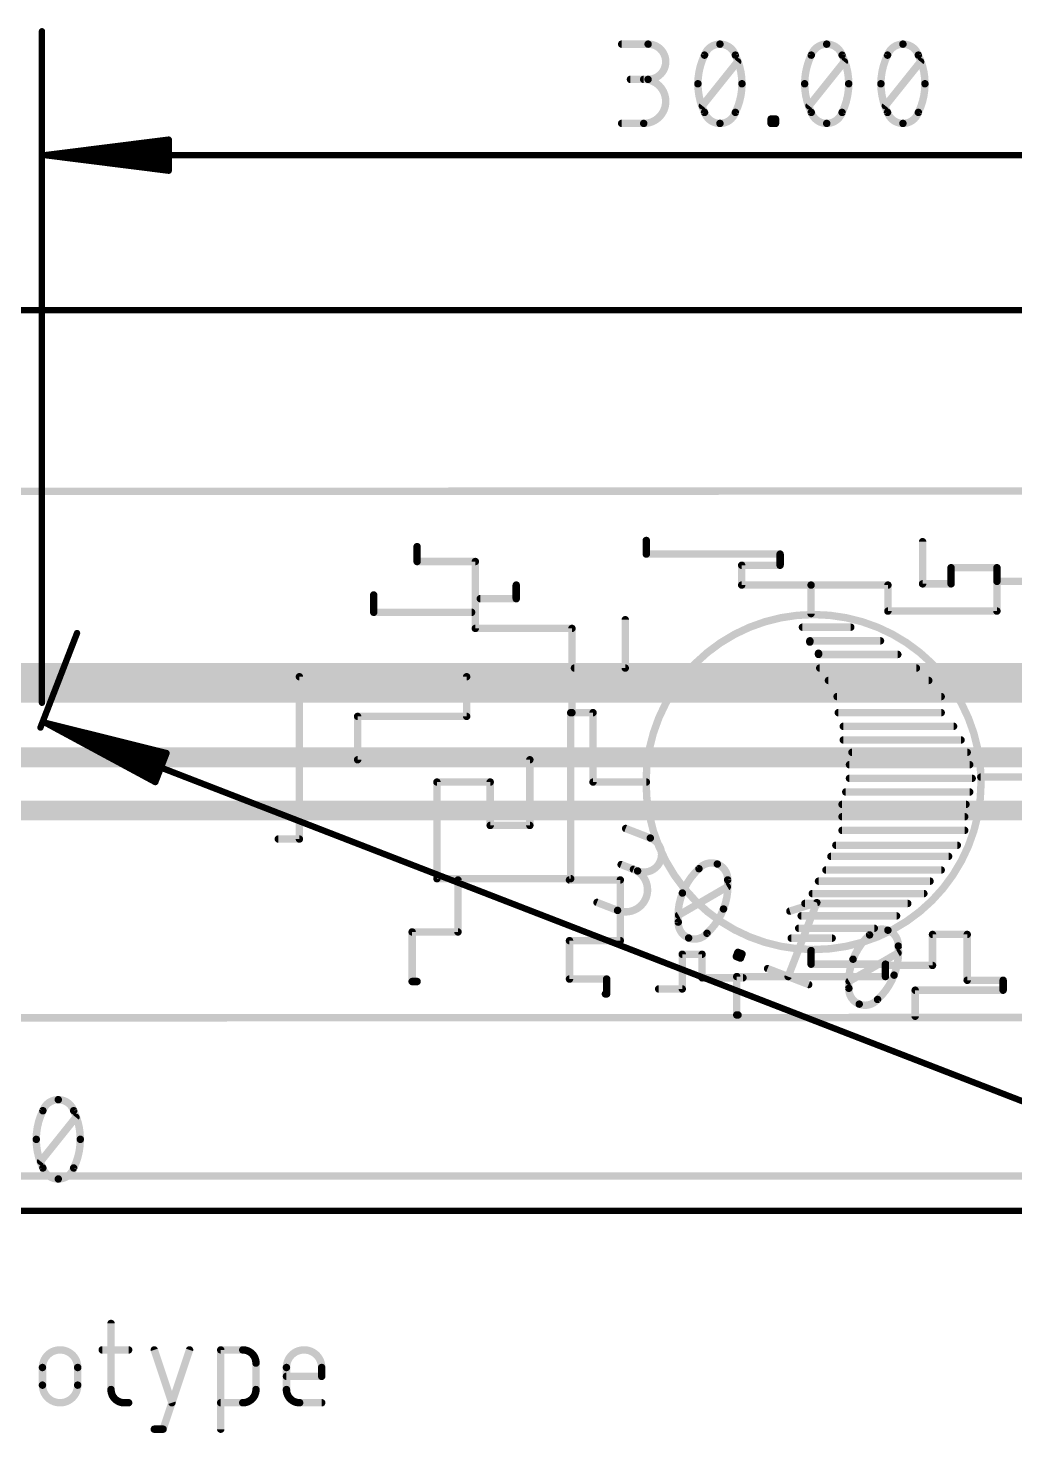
# Model space of a CAD drawing. Extents: x 6 to 264, y 30 to 75.
# Drawn here: x 224.23 to 244.46, y 46.12 to 74.92 of the extents above; entities that cross this region are included whole.
import ezdxf

# ---------------------------------------------------------------- set-up
doc = ezdxf.new("R2010")
doc.units = 0
for name, color, linetype in [('1', 12, 'CONTINUOUS'), ('20', 31, 'CONTINUOUS'), ('22', 253, 'CONTINUOUS'), ('47', 253, 'CONTINUOUS'), ('48', 253, 'CONTINUOUS')]:
    doc.layers.add(name, color=color, linetype=linetype)

msp = doc.modelspace()

# ---------------------------------------------------------------- linework, layer by layer
at = {"layer": '1'}
for points, const_width in [([(247.2944, 61.4934), (201.9808, 61.4934)], 0.8128), ([(247.9562, 59.9694), (202.2094, 59.9694)], 0.4064), ([(198.1962, 58.8772), (247.1928, 58.8772)], 0.4064)]:
    msp.add_lwpolyline(points, dxfattribs=dict(at, const_width=const_width))
at = {"layer": '20', "const_width": 0.1524}
for points in [[(181.0766, 65.405), (249.6058, 65.4304)], [(246.38, 54.6354), (178.6382, 54.61)]]:
    msp.add_lwpolyline(points, dxfattribs=at)
at = {"layer": '22', "const_width": 0.1524}
for points in [[(232.2068, 63.9826), (232.2068, 64.2874)], [(236.9058, 64.135), (236.9058, 64.4144)], [(242.57, 63.5254), (242.57, 64.389)], [(233.4006, 63.9826), (232.2068, 63.9826)], [(233.4006, 62.611), (233.4006, 63.9826)], [(239.649, 64.135), (236.9058, 64.135)], [(238.8616, 63.5), (238.8616, 63.9064)], [(238.8616, 63.9064), (239.649, 63.9064)], [(239.649, 63.9064), (239.649, 64.135)], [(244.094, 63.8556), (243.1542, 63.8556)], [(243.1542, 63.8556), (243.1542, 63.5254)], [(244.094, 63.5762), (244.094, 63.8556)], [(244.094, 62.9666), (244.094, 63.5762)], [(244.094, 63.5762), (245.2878, 63.5762)], [(231.3178, 62.9412), (231.3178, 63.2968)], [(234.2388, 63.2206), (234.2388, 63.5)], [(240.284, 63.5), (238.8616, 63.5)], [(240.284, 62.9158), (240.284, 63.5)], [(240.284, 63.5), (241.8588, 63.5)], [(241.8588, 63.5), (241.8588, 62.9666)], [(243.1542, 63.5254), (242.57, 63.5254)], [(233.5022, 63.2206), (234.2388, 63.2206)], [(233.3244, 62.9412), (231.3178, 62.9412)], [(236.474, 61.7982), (236.474, 62.7888)], [(241.8588, 62.9666), (244.094, 62.9666)], [(235.3818, 62.611), (233.4006, 62.611)], [(235.3818, 60.8838), (235.3818, 62.611)], [(241.0968, 62.6364), (240.1062, 62.6364)], [(241.7064, 62.357), (240.2586, 62.357)], [(240.2586, 62.357), (240.2586, 62.3316)], [(240.4364, 62.0776), (240.4364, 62.103)], [(242.062, 62.0776), (240.4364, 62.0776)], [(233.2228, 61.6204), (229.7938, 61.6204)], [(229.7938, 61.6204), (229.7938, 58.293)], [(233.2228, 60.8076), (233.2228, 61.6204)], [(235.4326, 61.7982), (236.474, 61.7982)], [(242.443, 61.7982), (240.4618, 61.7982)], [(242.697, 61.5442), (240.6396, 61.5442)], [(242.951, 61.214), (240.8174, 61.214)], [(230.9876, 59.9186), (230.9876, 60.8076)], [(230.9876, 60.8076), (233.2228, 60.8076)], [(235.3818, 60.8838), (235.3564, 60.8838)], [(235.3564, 60.8838), (235.3564, 57.4802)], [(235.8136, 60.8838), (235.3818, 60.8838)], [(235.8136, 59.4614), (235.8136, 60.8838)], [(242.951, 60.8838), (240.8428, 60.8838)], [(243.205, 60.6044), (240.9444, 60.6044)], [(243.3574, 60.325), (240.9444, 60.325)], [(234.5182, 59.9186), (230.9876, 59.9186)], [(234.5182, 58.5724), (234.5182, 59.9186)], [(243.4844, 60.071), (241.1222, 60.071)], [(243.5352, 59.817), (241.0714, 59.817)], [(243.7638, 59.563), (245.237, 59.563)], [(232.6132, 57.4802), (232.6132, 59.4614)], [(232.6132, 59.4614), (233.7054, 59.4614)], [(233.7054, 59.4614), (233.7054, 58.5724)], [(236.9058, 59.4614), (235.8136, 59.4614)], [(243.5352, 59.2582), (240.9952, 59.2582)], [(243.586, 59.5376), (241.0714, 59.5376)], [(243.459, 59.0042), (240.919, 59.0042)], [(243.4336, 58.7502), (240.919, 58.7502)], [(233.7054, 58.5724), (234.5182, 58.5724)], [(243.4336, 58.4708), (240.919, 58.4708)], [(229.7938, 58.293), (229.362, 58.293)], [(243.2812, 58.166), (240.792, 58.166)], [(240.6904, 57.9374), (243.1034, 57.9374)], [(240.5888, 57.658), (242.951, 57.658)], [(235.3564, 57.4802), (232.6132, 57.4802)], [(233.045, 57.4548), (233.045, 56.388)], [(235.331, 57.4548), (236.3724, 57.4548)], [(236.3724, 57.4548), (236.3724, 56.2102)], [(240.4364, 57.4294), (242.7224, 57.4294)], [(240.157, 56.9722), (242.2652, 56.9722)], [(242.5954, 57.1754), (240.3094, 57.1754)], [(240.0808, 56.7182), (242.0366, 56.7182)], [(233.045, 56.388), (232.1052, 56.388)], [(232.1052, 56.388), (232.1052, 55.372)], [(240.03, 56.4642), (241.5794, 56.4642)], [(236.3724, 56.2102), (235.331, 56.2102)], [(235.331, 56.2102), (235.331, 55.4228)], [(239.8776, 56.261), (240.7158, 56.261)], [(242.7732, 55.7022), (242.7732, 56.3372)], [(242.7732, 56.3372), (243.4844, 56.3372)], [(243.4844, 56.3372), (243.4844, 55.3974)], [(238.0488, 55.9308), (237.6424, 55.9308)], [(237.6424, 55.9308), (237.6424, 55.2196)], [(238.0488, 55.4482), (238.0488, 55.9308)], [(240.284, 56.007), (240.284, 55.7276)], [(240.284, 55.7276), (241.808, 55.7276)], [(241.808, 55.7276), (241.808, 55.4736)], [(241.8842, 55.7022), (242.7732, 55.7022)], [(232.1052, 55.372), (232.2068, 55.372)], [(235.331, 55.4228), (236.093, 55.4228)], [(236.093, 55.4228), (236.093, 55.118)], [(238.887, 55.4482), (238.0488, 55.4482)], [(241.808, 55.4736), (238.76, 55.4736)], [(238.76, 55.4736), (238.76, 54.6862)], [(243.4844, 55.3974), (244.221, 55.3974)], [(244.221, 55.3974), (244.221, 55.1942)], [(236.093, 55.118), (236.0676, 55.118)], [(237.6424, 55.2196), (237.1598, 55.2196)], [(244.221, 55.1942), (242.4176, 55.1942)], [(242.4176, 55.1942), (242.4176, 54.6608)], [(238.76, 54.6862), (238.7854, 54.6862)]]:
    msp.add_lwpolyline(points, dxfattribs=at)
at = {"layer": '22'}
for points, const_width in [([(232.2449, 64.2874, 1), (232.1687, 64.2874)], 0.0762), ([(236.9439, 64.4144, 1), (236.8677, 64.4144)], 0.0762), ([(242.6081, 64.389, 1), (242.5319, 64.389)], 0.0762), ([(232.2068, 64.0207, 1), (232.2068, 63.9445)], 0.0762), ([(232.1687, 63.9826, 1), (232.2449, 63.9826)], 0.0762), ([(233.4387, 63.9826, 1), (233.3625, 63.9826)], 0.0762), ([(233.4006, 63.9445, 1), (233.4006, 64.0207)], 0.0762), ([(236.9058, 64.1731, 1), (236.9058, 64.0969)], 0.0762), ([(236.8677, 64.135, 1), (236.9439, 64.135)], 0.0762), ([(238.8997, 63.9064, 1), (238.8235, 63.9064)], 0.0762), ([(238.8616, 63.9445, 1), (238.8616, 63.8683)], 0.0762), ([(239.6871, 64.135, 1), (239.6109, 64.135)], 0.0762), ([(239.6109, 63.9064, 1), (239.6871, 63.9064)], 0.0762), ([(239.649, 64.0969, 1), (239.649, 64.1731)], 0.0762), ([(239.649, 63.8683, 1), (239.649, 63.9445)], 0.0762), ([(243.1542, 63.8937, 1), (243.1542, 63.8175)], 0.0762), ([(243.1923, 63.8556, 1), (243.1161, 63.8556)], 0.0762), ([(244.1321, 63.8556, 1), (244.0559, 63.8556)], 0.0762), ([(244.1321, 63.5762, 1), (244.0559, 63.5762)], 0.0762), ([(244.094, 63.6143, 1), (244.094, 63.5381)], 0.0762), ([(244.094, 63.8175, 1), (244.094, 63.8937)], 0.0762), ([(231.3559, 63.2968, 1), (231.2797, 63.2968)], 0.0762), ([(234.2769, 63.5, 1), (234.2007, 63.5)], 0.0762), ([(238.8616, 63.5381, 1), (238.8616, 63.4619)], 0.0762), ([(238.8235, 63.5, 1), (238.8997, 63.5)], 0.0762), ([(240.3221, 63.5, 1), (240.2459, 63.5)], 0.0762), ([(240.284, 63.5381, 1), (240.284, 63.4619)], 0.0762), ([(240.284, 63.4619, 1), (240.284, 63.5381)], 0.0762), ([(241.8969, 63.5, 1), (241.8207, 63.5)], 0.0762), ([(241.8588, 63.4619, 1), (241.8588, 63.5381)], 0.0762), ([(242.57, 63.5635, 1), (242.57, 63.4873)], 0.0762), ([(242.5319, 63.5254, 1), (242.6081, 63.5254)], 0.0762), ([(243.1161, 63.5254, 1), (243.1923, 63.5254)], 0.0762), ([(243.1542, 63.4873, 1), (243.1542, 63.5635)], 0.0762), ([(244.0559, 63.5762, 1), (244.1321, 63.5762)], 0.0762), ([(233.5022, 63.2587, 1), (233.5022, 63.1825)], 0.0762), ([(234.2007, 63.2206, 1), (234.2769, 63.2206)], 0.0762), ([(234.2388, 63.1825, 1), (234.2388, 63.2587)], 0.0762), ([(231.3178, 62.9793, 1), (231.3178, 62.9031)], 0.0762), ([(231.2797, 62.9412, 1), (231.3559, 62.9412)], 0.0762), ([(233.3244, 62.9031, 1), (233.3244, 62.9793)], 0.0762), ([(236.5121, 62.7888, 1), (236.4359, 62.7888)], 0.0762), ([(240.3348, 56.0271, 1), (240.3348, 62.8957, 1), (240.3348, 56.0271)], 0.1524), ([(240.2459, 62.9158, 1), (240.3221, 62.9158)], 0.0762), ([(241.8588, 63.0047, 1), (241.8588, 62.9285)], 0.0762), ([(241.8207, 62.9666, 1), (241.8969, 62.9666)], 0.0762), ([(244.0559, 62.9666, 1), (244.1321, 62.9666)], 0.0762), ([(244.094, 62.9285, 1), (244.094, 63.0047)], 0.0762), ([(233.4006, 62.6491, 1), (233.4006, 62.5729)], 0.0762), ([(233.3625, 62.611, 1), (233.4387, 62.611)], 0.0762), ([(235.4199, 62.611, 1), (235.3437, 62.611)], 0.0762), ([(235.3818, 62.5729, 1), (235.3818, 62.6491)], 0.0762), ([(240.1062, 62.6745, 1), (240.1062, 62.5983)], 0.0762), ([(241.0968, 62.5983, 1), (241.0968, 62.6745)], 0.0762), ([(240.2586, 62.3951, 1), (240.2586, 62.3189)], 0.0762), ([(240.2967, 62.357, 1), (240.2205, 62.357)], 0.0762), ([(240.2205, 62.3316, 1), (240.2967, 62.3316)], 0.0762), ([(241.7064, 62.3189, 1), (241.7064, 62.3951)], 0.0762), ([(240.4745, 62.103, 1), (240.3983, 62.103)], 0.0762), ([(240.4364, 62.1157, 1), (240.4364, 62.0395)], 0.0762), ([(240.3983, 62.0776, 1), (240.4745, 62.0776)], 0.0762), ([(242.062, 62.0395, 1), (242.062, 62.1157)], 0.0762), ([(229.7938, 61.6585, 1), (229.7938, 61.5823)], 0.0762), ([(229.8319, 61.6204, 1), (229.7557, 61.6204)], 0.0762), ([(233.2609, 61.6204, 1), (233.1847, 61.6204)], 0.0762), ([(233.2228, 61.5823, 1), (233.2228, 61.6585)], 0.0762), ([(235.4326, 61.8363, 1), (235.4326, 61.7601)], 0.0762), ([(236.4359, 61.7982, 1), (236.5121, 61.7982)], 0.0762), ([(236.474, 61.7601, 1), (236.474, 61.8363)], 0.0762), ([(240.4618, 61.8363, 1), (240.4618, 61.7601)], 0.0762), ([(242.443, 61.7601, 1), (242.443, 61.8363)], 0.0762), ([(240.6396, 61.5823, 1), (240.6396, 61.5061)], 0.0762), ([(242.697, 61.5061, 1), (242.697, 61.5823)], 0.0762), ([(240.8174, 61.2521, 1), (240.8174, 61.1759)], 0.0762), ([(242.951, 61.1759, 1), (242.951, 61.2521)], 0.0762), ([(231.0257, 60.8076, 1), (230.9495, 60.8076)], 0.0762), ([(230.9876, 60.8457, 1), (230.9876, 60.7695)], 0.0762), ([(233.1847, 60.8076, 1), (233.2609, 60.8076)], 0.0762), ([(233.2228, 60.7695, 1), (233.2228, 60.8457)], 0.0762), ([(235.3564, 60.9219, 1), (235.3564, 60.8457)], 0.0762), ([(235.3945, 60.8838, 1), (235.3183, 60.8838)], 0.0762), ([(235.3818, 60.9219, 1), (235.3818, 60.8457)], 0.0762), ([(235.3437, 60.8838, 1), (235.4199, 60.8838)], 0.0762), ([(235.3818, 60.8457, 1), (235.3818, 60.9219)], 0.0762), ([(235.8517, 60.8838, 1), (235.7755, 60.8838)], 0.0762), ([(235.8136, 60.8457, 1), (235.8136, 60.9219)], 0.0762), ([(240.8428, 60.9219, 1), (240.8428, 60.8457)], 0.0762), ([(242.951, 60.8457, 1), (242.951, 60.9219)], 0.0762), ([(240.9444, 60.6425, 1), (240.9444, 60.5663)], 0.0762), ([(243.205, 60.5663, 1), (243.205, 60.6425)], 0.0762), ([(240.9444, 60.3631, 1), (240.9444, 60.2869)], 0.0762), ([(243.3574, 60.2869, 1), (243.3574, 60.3631)], 0.0762), ([(230.9876, 59.9567, 1), (230.9876, 59.8805)], 0.0762), ([(230.9495, 59.9186, 1), (231.0257, 59.9186)], 0.0762), ([(234.5563, 59.9186, 1), (234.4801, 59.9186)], 0.0762), ([(234.5182, 59.8805, 1), (234.5182, 59.9567)], 0.0762), ([(241.1222, 60.1091, 1), (241.1222, 60.0329)], 0.0762), ([(243.4844, 60.0329, 1), (243.4844, 60.1091)], 0.0762), ([(241.0714, 59.8551, 1), (241.0714, 59.7789)], 0.0762), ([(243.5352, 59.7789, 1), (243.5352, 59.8551)], 0.0762), ([(243.7638, 59.6011, 1), (243.7638, 59.5249)], 0.0762), ([(232.6513, 59.4614, 1), (232.5751, 59.4614)], 0.0762), ([(232.6132, 59.4995, 1), (232.6132, 59.4233)], 0.0762), ([(233.7435, 59.4614, 1), (233.6673, 59.4614)], 0.0762), ([(233.7054, 59.4233, 1), (233.7054, 59.4995)], 0.0762), ([(235.8136, 59.4995, 1), (235.8136, 59.4233)], 0.0762), ([(235.7755, 59.4614, 1), (235.8517, 59.4614)], 0.0762), ([(236.9058, 59.4233, 1), (236.9058, 59.4995)], 0.0762), ([(240.9952, 59.2963, 1), (240.9952, 59.2201)], 0.0762), ([(241.0714, 59.5757, 1), (241.0714, 59.4995)], 0.0762), ([(243.5352, 59.2201, 1), (243.5352, 59.2963)], 0.0762), ([(243.586, 59.4995, 1), (243.586, 59.5757)], 0.0762), ([(240.919, 59.0423, 1), (240.919, 58.9661)], 0.0762), ([(243.459, 58.9661, 1), (243.459, 59.0423)], 0.0762), ([(240.919, 58.7883, 1), (240.919, 58.7121)], 0.0762), ([(243.4336, 58.7121, 1), (243.4336, 58.7883)], 0.0762), ([(233.7054, 58.6105, 1), (233.7054, 58.5343)], 0.0762), ([(233.6673, 58.5724, 1), (233.7435, 58.5724)], 0.0762), ([(234.4801, 58.5724, 1), (234.5563, 58.5724)], 0.0762), ([(234.5182, 58.5343, 1), (234.5182, 58.6105)], 0.0762), ([(240.919, 58.5089, 1), (240.919, 58.4327)], 0.0762), ([(243.4336, 58.4327, 1), (243.4336, 58.5089)], 0.0762), ([(229.362, 58.3311, 1), (229.362, 58.2549)], 0.0762), ([(229.7557, 58.293, 1), (229.8319, 58.293)], 0.0762), ([(229.7938, 58.2549, 1), (229.7938, 58.3311)], 0.0762), ([(240.792, 58.2041, 1), (240.792, 58.1279)], 0.0762), ([(243.2812, 58.1279, 1), (243.2812, 58.2041)], 0.0762), ([(240.6904, 57.9755, 1), (240.6904, 57.8993)], 0.0762), ([(243.1034, 57.8993, 1), (243.1034, 57.9755)], 0.0762), ([(240.5888, 57.6961, 1), (240.5888, 57.6199)], 0.0762), ([(242.951, 57.6199, 1), (242.951, 57.6961)], 0.0762), ([(232.6132, 57.5183, 1), (232.6132, 57.4421)], 0.0762), ([(232.5751, 57.4802, 1), (232.6513, 57.4802)], 0.0762), ([(233.0831, 57.4548, 1), (233.0069, 57.4548)], 0.0762), ([(235.331, 57.4929, 1), (235.331, 57.4167)], 0.0762), ([(235.3183, 57.4802, 1), (235.3945, 57.4802)], 0.0762), ([(235.3564, 57.4421, 1), (235.3564, 57.5183)], 0.0762), ([(236.4105, 57.4548, 1), (236.3343, 57.4548)], 0.0762), ([(236.3724, 57.4167, 1), (236.3724, 57.4929)], 0.0762), ([(240.4364, 57.4675, 1), (240.4364, 57.3913)], 0.0762), ([(242.7224, 57.3913, 1), (242.7224, 57.4675)], 0.0762), ([(240.157, 57.0103, 1), (240.157, 56.9341)], 0.0762), ([(240.3094, 57.2135, 1), (240.3094, 57.1373)], 0.0762), ([(242.2652, 56.9341, 1), (242.2652, 57.0103)], 0.0762), ([(242.5954, 57.1373, 1), (242.5954, 57.2135)], 0.0762), ([(240.0808, 56.7563, 1), (240.0808, 56.6801)], 0.0762), ([(242.0366, 56.6801, 1), (242.0366, 56.7563)], 0.0762), ([(232.1052, 56.4261, 1), (232.1052, 56.3499)], 0.0762), ([(232.1433, 56.388, 1), (232.0671, 56.388)], 0.0762), ([(233.045, 56.3499, 1), (233.045, 56.4261)], 0.0762), ([(240.03, 56.5023, 1), (240.03, 56.4261)], 0.0762), ([(241.5794, 56.4261, 1), (241.5794, 56.5023)], 0.0762), ([(233.0069, 56.388, 1), (233.0831, 56.388)], 0.0762), ([(235.331, 56.2483, 1), (235.331, 56.1721)], 0.0762), ([(235.3691, 56.2102, 1), (235.2929, 56.2102)], 0.0762), ([(236.3343, 56.2102, 1), (236.4105, 56.2102)], 0.0762), ([(236.3724, 56.1721, 1), (236.3724, 56.2483)], 0.0762), ([(239.8776, 56.2991, 1), (239.8776, 56.2229)], 0.0762), ([(240.7158, 56.2229, 1), (240.7158, 56.2991)], 0.0762), ([(242.8113, 56.3372, 1), (242.7351, 56.3372)], 0.0762), ([(242.7732, 56.3753, 1), (242.7732, 56.2991)], 0.0762), ([(243.5225, 56.3372, 1), (243.4463, 56.3372)], 0.0762), ([(243.4844, 56.2991, 1), (243.4844, 56.3753)], 0.0762), ([(237.6424, 55.9689, 1), (237.6424, 55.8927)], 0.0762), ([(237.6805, 55.9308, 1), (237.6043, 55.9308)], 0.0762), ([(238.0869, 55.9308, 1), (238.0107, 55.9308)], 0.0762), ([(238.0488, 55.8927, 1), (238.0488, 55.9689)], 0.0762), ([(240.3221, 56.007, 1), (240.2459, 56.007)], 0.0762), ([(240.284, 55.7657, 1), (240.284, 55.6895)], 0.0762), ([(240.2459, 55.7276, 1), (240.3221, 55.7276)], 0.0762), ([(241.8461, 55.7276, 1), (241.7699, 55.7276)], 0.0762), ([(241.808, 55.6895, 1), (241.808, 55.7657)], 0.0762), ([(241.8842, 55.7403, 1), (241.8842, 55.6641)], 0.0762), ([(242.7351, 55.7022, 1), (242.8113, 55.7022)], 0.0762), ([(242.7732, 55.6641, 1), (242.7732, 55.7403)], 0.0762), ([(232.1052, 55.4101, 1), (232.1052, 55.3339)], 0.0762), ([(232.0671, 55.372, 1), (232.1433, 55.372)], 0.0762), ([(232.2068, 55.3339, 1), (232.2068, 55.4101)], 0.0762), ([(235.331, 55.4609, 1), (235.331, 55.3847)], 0.0762), ([(235.2929, 55.4228, 1), (235.3691, 55.4228)], 0.0762), ([(236.1311, 55.4228, 1), (236.0549, 55.4228)], 0.0762), ([(236.093, 55.3847, 1), (236.093, 55.4609)], 0.0762), ([(238.0488, 55.4863, 1), (238.0488, 55.4101)], 0.0762), ([(238.0107, 55.4482, 1), (238.0869, 55.4482)], 0.0762), ([(238.76, 55.5117, 1), (238.76, 55.4355)], 0.0762), ([(238.7981, 55.4736, 1), (238.7219, 55.4736)], 0.0762), ([(238.887, 55.4101, 1), (238.887, 55.4863)], 0.0762), ([(241.7699, 55.4736, 1), (241.8461, 55.4736)], 0.0762), ([(241.808, 55.4355, 1), (241.808, 55.5117)], 0.0762), ([(243.4844, 55.4355, 1), (243.4844, 55.3593)], 0.0762), ([(243.4463, 55.3974, 1), (243.5225, 55.3974)], 0.0762), ([(244.2591, 55.3974, 1), (244.1829, 55.3974)], 0.0762), ([(244.221, 55.3593, 1), (244.221, 55.4355)], 0.0762), ([(236.0676, 55.1561, 1), (236.0676, 55.0799)], 0.0762), ([(236.0549, 55.118, 1), (236.1311, 55.118)], 0.0762), ([(236.093, 55.0799, 1), (236.093, 55.1561)], 0.0762), ([(237.1598, 55.2577, 1), (237.1598, 55.1815)], 0.0762), ([(237.6043, 55.2196, 1), (237.6805, 55.2196)], 0.0762), ([(237.6424, 55.1815, 1), (237.6424, 55.2577)], 0.0762), ([(242.4176, 55.2323, 1), (242.4176, 55.1561)], 0.0762), ([(242.4557, 55.1942, 1), (242.3795, 55.1942)], 0.0762), ([(244.1829, 55.1942, 1), (244.2591, 55.1942)], 0.0762), ([(244.221, 55.1561, 1), (244.221, 55.2323)], 0.0762), ([(238.76, 54.7243, 1), (238.76, 54.6481)], 0.0762), ([(238.7219, 54.6862, 1), (238.7981, 54.6862)], 0.0762), ([(238.7854, 54.6481, 1), (238.7854, 54.7243)], 0.0762), ([(242.3795, 54.6608, 1), (242.4557, 54.6608)], 0.0762)]:
    msp.add_lwpolyline(points, format="xyb", dxfattribs=dict(at, const_width=const_width))
at = {"layer": '47'}
for points, const_width in [([(224.5156, 61.087), (224.5156, 74.854)], 0.13), ([(236.4008, 74.5903), (236.9427, 74.5903)], 0.1524), ([(238.0542, 73.3259), (238.7767, 74.2291)], 0.1524), ([(240.2426, 73.3259), (240.9651, 74.2291)], 0.1524), ([(241.8057, 73.3259), (242.5282, 74.2291)], 0.1524), ([(236.9427, 73.8678), (236.5814, 73.8678)], 0.1524), ([(236.4008, 72.9647), (236.8524, 72.9647)], 0.1524), ([(239.4645, 72.9647), (239.4645, 73.055)], 0.1524), ([(239.4645, 73.055), (239.5548, 73.055)], 0.1524), ([(239.5548, 72.9647), (239.4645, 72.9647)], 0.1524), ([(239.5548, 73.055), (239.5548, 72.9647)], 0.1524), ([(224.5806, 72.314), (227.1156, 72.6332)], 0.13), ([(224.5806, 72.314), (227.1156, 72.574)], 0.13), ([(227.1156, 72.6332), (227.1156, 71.9948)], 0.13), ([(224.5806, 72.314), (227.1156, 72.444)], 0.13), ([(224.5806, 72.314), (254.4506, 72.314)], 0.13), ([(227.1156, 71.9948), (224.5806, 72.314)], 0.13), ([(227.1156, 72.184), (224.5806, 72.314)], 0.13), ([(227.1156, 72.054), (224.5806, 72.314)], 0.13), ([(263.3838, 69.1388), (12.4856, 69.1388)], 0.13), ([(224.4852, 60.579), (225.2354, 62.5157)], 0.13), ([(224.5917, 60.6739), (252.5374, 49.8496)], 0.13), ([(224.5917, 60.6739), (227.0708, 60.056)], 0.13), ([(226.8402, 59.4606), (224.5917, 60.6739)], 0.13), ([(224.5917, 60.6739), (227.0025, 59.8795)], 0.13), ([(226.9086, 59.6371), (224.5917, 60.6739)], 0.13), ([(224.5917, 60.6739), (227.0494, 60.0007)], 0.13), ([(226.8616, 59.5158), (224.5917, 60.6739)], 0.13), ([(227.0708, 60.056), (226.8402, 59.4606)], 0.13), ([(236.4829, 58.5091), (236.9881, 58.3131)], 0.1524), ([(236.7268, 57.6395), (236.39, 57.7702)], 0.1524), ([(237.5672, 56.7324), (238.5674, 57.3131)], 0.1524), ([(235.895, 56.9935), (236.316, 56.8302)], 0.1524), ([(240.4015, 56.9892), (239.8136, 55.4736)], 0.1524), ([(239.8499, 56.8157), (240.4015, 56.9892)], 0.1524), ([(238.7514, 55.8856), (238.7841, 55.9698)], 0.1524), ([(238.8356, 55.8529), (238.7514, 55.8856)], 0.1524), ([(238.7841, 55.9698), (238.8683, 55.9371)], 0.1524), ([(238.8683, 55.9371), (238.8356, 55.8529)], 0.1524), ([(241.0648, 55.3757), (242.065, 55.9565)], 0.1524), ([(239.3926, 55.6369), (240.2346, 55.3103)], 0.1524), ([(224.4893, 51.6849), (225.2118, 52.5881)], 0.1524), ([(252.2982, 51.3842), (222.4532, 51.3842)], 0.1524), ([(257.1354, 50.673), (187.263, 50.673)], 0.13)]:
    msp.add_lwpolyline(points, dxfattribs=dict(at, const_width=const_width))
for points, const_width in [([(224.5481, 74.854, 1), (224.4831, 74.854)], 0.065), ([(236.4008, 74.6284, 1), (236.4008, 74.5522)], 0.0762), ([(236.9427, 73.8678, 1), (236.9427, 74.5903)], 0.1524), ([(236.9427, 74.6284, 1), (236.9427, 74.5522)], 0.0762), ([(236.9427, 74.5522, 1), (236.9427, 74.6284)], 0.0762), ([(238.4155, 74.5903, 0.3205), (238.0994, 74.3645)], 0.1524), ([(238.7316, 74.3645, 0.3205), (238.4155, 74.5903)], 0.1524), ([(238.4155, 74.6284, 1), (238.4155, 74.5522)], 0.0762), ([(238.4155, 74.5522, 1), (238.4155, 74.6284)], 0.0762), ([(240.6038, 74.5903, 0.3205), (240.2878, 74.3645)], 0.1524), ([(240.9199, 74.3645, 0.3205), (240.6038, 74.5903)], 0.1524), ([(240.6038, 74.6284, 1), (240.6038, 74.5522)], 0.0762), ([(240.6038, 74.5522, 1), (240.6038, 74.6284)], 0.0762), ([(242.167, 74.5903, 0.3205), (241.8509, 74.3645)], 0.1524), ([(242.4831, 74.3645, 0.3205), (242.167, 74.5903)], 0.1524), ([(242.167, 74.6284, 1), (242.167, 74.5522)], 0.0762), ([(242.167, 74.5522, 1), (242.167, 74.6284)], 0.0762), ([(238.0994, 74.3645, 0.1139), (237.9639, 73.7775)], 0.1524), ([(238.0633, 74.3769, 1), (238.1354, 74.3522)], 0.0762), ([(238.1336, 74.3478, 1), (238.0651, 74.3812)], 0.0762), ([(238.7658, 74.3812, 1), (238.6973, 74.3478)], 0.0762), ([(238.867, 73.7775, 0.1139), (238.7316, 74.3645)], 0.1524), ([(238.6955, 74.3522, 1), (238.7676, 74.3769)], 0.0762), ([(240.2878, 74.3645, 0.1139), (240.1523, 73.7775)], 0.1524), ([(240.2517, 74.3769, 1), (240.3238, 74.3522)], 0.0762), ([(240.322, 74.3478, 1), (240.2535, 74.3812)], 0.0762), ([(241.0554, 73.7775, 0.1139), (240.9199, 74.3645)], 0.1524), ([(240.9542, 74.3812, 1), (240.8857, 74.3478)], 0.0762), ([(240.8839, 74.3522, 1), (240.956, 74.3769)], 0.0762), ([(241.8509, 74.3645, 0.1139), (241.7154, 73.7775)], 0.1524), ([(241.8148, 74.3769, 1), (241.8869, 74.3522)], 0.0762), ([(241.8851, 74.3478, 1), (241.8166, 74.3812)], 0.0762), ([(242.5173, 74.3812, 1), (242.4488, 74.3478)], 0.0762), ([(242.6185, 73.7775, 0.1139), (242.4831, 74.3645)], 0.1524), ([(242.447, 74.3522, 1), (242.5191, 74.3769)], 0.0762), ([(238.8065, 74.2053, 1), (238.747, 74.2529)], 0.0762), ([(240.9948, 74.2053, 1), (240.9353, 74.2529)], 0.0762), ([(242.558, 74.2053, 1), (242.4985, 74.2529)], 0.0762), ([(236.5814, 73.9059, 1), (236.5814, 73.8297)], 0.0762), ([(236.8524, 72.9647, 1), (236.8524, 73.8678)], 0.1524), ([(236.8524, 73.9059, 1), (236.8524, 73.8297)], 0.0762), ([(236.9427, 73.9059, 1), (236.9427, 73.8297)], 0.0762), ([(236.9427, 73.8297, 1), (236.9427, 73.9059)], 0.0762), ([(237.9639, 73.7775, 0.1139), (238.0994, 73.1905)], 0.1524), ([(238.002, 73.7775, 1), (237.9258, 73.7775)], 0.0762), ([(237.9258, 73.7775, 1), (238.002, 73.7775)], 0.0762), ([(238.7316, 73.1905, 0.1139), (238.867, 73.7775)], 0.1524), ([(238.9051, 73.7775, 1), (238.8289, 73.7775)], 0.0762), ([(238.8289, 73.7775, 1), (238.9051, 73.7775)], 0.0762), ([(240.1523, 73.7775, 0.1139), (240.2878, 73.1905)], 0.1524), ([(240.1904, 73.7775, 1), (240.1142, 73.7775)], 0.0762), ([(240.1142, 73.7775, 1), (240.1904, 73.7775)], 0.0762), ([(240.9199, 73.1905, 0.1139), (241.0554, 73.7775)], 0.1524), ([(241.0935, 73.7775, 1), (241.0173, 73.7775)], 0.0762), ([(241.0173, 73.7775, 1), (241.0935, 73.7775)], 0.0762), ([(241.7154, 73.7775, 0.1139), (241.8509, 73.1905)], 0.1524), ([(241.7535, 73.7775, 1), (241.6773, 73.7775)], 0.0762), ([(241.6773, 73.7775, 1), (241.7535, 73.7775)], 0.0762), ([(242.4831, 73.1905, 0.1139), (242.6185, 73.7775)], 0.1524), ([(242.6566, 73.7775, 1), (242.5804, 73.7775)], 0.0762), ([(242.5804, 73.7775, 1), (242.6566, 73.7775)], 0.0762), ([(238.0245, 73.3497, 1), (238.084, 73.3021)], 0.0762), ([(238.1354, 73.2028, 1), (238.0633, 73.1781)], 0.0762), ([(238.0994, 73.1905, 0.3205), (238.4155, 72.9647)], 0.1524), ([(238.0651, 73.1738, 1), (238.1336, 73.2072)], 0.0762), ([(238.4155, 72.9647, 0.3205), (238.7316, 73.1905)], 0.1524), ([(238.6973, 73.2072, 1), (238.7658, 73.1738)], 0.0762), ([(238.7676, 73.1781, 1), (238.6955, 73.2028)], 0.0762), ([(240.2128, 73.3497, 1), (240.2724, 73.3021)], 0.0762), ([(240.3238, 73.2028, 1), (240.2517, 73.1781)], 0.0762), ([(240.2878, 73.1905, 0.3205), (240.6038, 72.9647)], 0.1524), ([(240.2535, 73.1738, 1), (240.322, 73.2072)], 0.0762), ([(240.6038, 72.9647, 0.3205), (240.9199, 73.1905)], 0.1524), ([(240.8857, 73.2072, 1), (240.9542, 73.1738)], 0.0762), ([(240.956, 73.1781, 1), (240.8839, 73.2028)], 0.0762), ([(241.776, 73.3497, 1), (241.8355, 73.3021)], 0.0762), ([(241.8869, 73.2028, 1), (241.8148, 73.1781)], 0.0762), ([(241.8509, 73.1905, 0.3205), (242.167, 72.9647)], 0.1524), ([(241.8166, 73.1738, 1), (241.8851, 73.2072)], 0.0762), ([(242.167, 72.9647, 0.3205), (242.4831, 73.1905)], 0.1524), ([(242.4488, 73.2072, 1), (242.5173, 73.1738)], 0.0762), ([(242.5191, 73.1781, 1), (242.447, 73.2028)], 0.0762), ([(236.4008, 73.0028, 1), (236.4008, 72.9266)], 0.0762), ([(236.8524, 73.0028, 1), (236.8524, 72.9266)], 0.0762), ([(236.8524, 72.9266, 1), (236.8524, 73.0028)], 0.0762), ([(238.4155, 73.0028, 1), (238.4155, 72.9266)], 0.0762), ([(238.4155, 72.9266, 1), (238.4155, 73.0028)], 0.0762), ([(239.5026, 73.055, 1), (239.4264, 73.055)], 0.0762), ([(239.4645, 73.0931, 1), (239.4645, 73.0169)], 0.0762), ([(239.4645, 73.0028, 1), (239.4645, 72.9266)], 0.0762), ([(239.4264, 72.9647, 1), (239.5026, 72.9647)], 0.0762), ([(239.5929, 73.055, 1), (239.5167, 73.055)], 0.0762), ([(239.5167, 72.9647, 1), (239.5929, 72.9647)], 0.0762), ([(239.5548, 73.0169, 1), (239.5548, 73.0931)], 0.0762), ([(239.5548, 72.9266, 1), (239.5548, 73.0028)], 0.0762), ([(240.6038, 73.0028, 1), (240.6038, 72.9266)], 0.0762), ([(240.6038, 72.9266, 1), (240.6038, 73.0028)], 0.0762), ([(242.167, 73.0028, 1), (242.167, 72.9266)], 0.0762), ([(242.167, 72.9266, 1), (242.167, 73.0028)], 0.0762), ([(227.1481, 72.6332, 1), (227.0831, 72.6332)], 0.065), ([(227.1197, 72.601, 1), (227.1115, 72.6655)], 0.065), ([(227.1189, 72.5417, 1), (227.1123, 72.6063)], 0.065), ([(224.5806, 72.3465, 1), (224.5806, 72.2815)], 0.065), ([(224.5847, 72.3462, 1), (224.5765, 72.2818)], 0.065), ([(224.5789, 72.3465, 1), (224.5823, 72.2815)], 0.065), ([(224.5823, 72.3465, 1), (224.5789, 72.2815)], 0.065), ([(224.5839, 72.3463, 1), (224.5773, 72.2817)], 0.065), ([(224.5773, 72.3463, 1), (224.5839, 72.2817)], 0.065), ([(224.5765, 72.3462, 1), (224.5847, 72.2818)], 0.065), ([(227.1173, 72.4115, 1), (227.1139, 72.4765)], 0.065), ([(227.0831, 71.9948, 1), (227.1481, 71.9948)], 0.065), ([(227.1115, 71.9625, 1), (227.1197, 72.027)], 0.065), ([(227.1123, 72.0217, 1), (227.1189, 72.0863)], 0.065), ([(227.1139, 72.1515, 1), (227.1173, 72.2165)], 0.065), ([(225.2657, 62.504, 1), (225.205, 62.5275)], 0.065), ([(224.4831, 61.087, 1), (224.5481, 61.087)], 0.065), ([(224.4549, 60.5907, 1), (224.5155, 60.5673)], 0.065), ([(224.6071, 60.7025, 1), (224.5762, 60.6453)], 0.065), ([(224.6018, 60.7048, 1), (224.5815, 60.643)], 0.065), ([(224.6049, 60.7036, 1), (224.5784, 60.6442)], 0.065), ([(224.6034, 60.7042, 1), (224.5799, 60.6436)], 0.065), ([(224.5995, 60.7054, 1), (224.5838, 60.6424)], 0.065), ([(224.6002, 60.7052, 1), (224.5831, 60.6425)], 0.065), ([(224.6064, 60.7028, 1), (224.5769, 60.6449)], 0.065), ([(226.9923, 59.8486, 1), (227.0127, 59.9104)], 0.065), ([(227.1011, 60.0442, 1), (227.0405, 60.0677)], 0.065), ([(227.0409, 59.9694, 1), (227.058, 60.0321)], 0.065), ([(227.063, 60.0244, 1), (227.0787, 60.0875)], 0.065), ([(226.8953, 59.6074, 1), (226.9219, 59.6667)], 0.065), ([(226.8099, 59.4723, 1), (226.8705, 59.4489)], 0.065), ([(226.8248, 59.432, 1), (226.8557, 59.4892)], 0.065), ([(226.8469, 59.4869, 1), (226.8764, 59.5448)], 0.065), ([(236.4967, 58.5446, 1), (236.4691, 58.4736)], 0.0762), ([(236.7268, 57.6395, 1), (236.9881, 58.3131)], 0.1524), ([(237.0019, 58.3487, 1), (236.9743, 58.2776)], 0.0762), ([(236.9743, 58.2776, 1), (237.0019, 58.3487)], 0.0762), ([(236.316, 56.8302, 1), (236.6426, 57.6722)], 0.1524), ([(236.4038, 57.8057, 1), (236.3763, 57.7347)], 0.0762), ([(236.6564, 57.7077, 1), (236.6289, 57.6367)], 0.0762), ([(236.7406, 57.6751, 1), (236.7131, 57.604)], 0.0762), ([(236.7131, 57.604, 1), (236.7406, 57.6751)], 0.0762), ([(237.9849, 57.6843, 0.1139), (237.6463, 57.186)], 0.1524), ([(238.3612, 57.7805, 0.3205), (237.9849, 57.6843)], 0.1524), ([(237.9558, 57.7089, 1), (238.014, 57.6598)], 0.0762), ([(238.0108, 57.6564, 1), (237.959, 57.7123)], 0.0762), ([(238.375, 57.8161, 1), (238.3475, 57.745)], 0.0762), ([(238.5743, 57.4557, 0.3205), (238.3612, 57.7805)], 0.1524), ([(238.3475, 57.745, 1), (238.375, 57.8161)], 0.0762), ([(238.4883, 56.8594, 0.1139), (238.5743, 57.4557)], 0.1524), ([(238.6123, 57.4589, 1), (238.5363, 57.4525)], 0.0762), ([(238.5362, 57.4572, 1), (238.6124, 57.4542)], 0.0762), ([(238.5865, 57.2801, 1), (238.5483, 57.346)], 0.0762), ([(235.9088, 57.029, 1), (235.8813, 56.958)], 0.0762), ([(237.6463, 57.186, 0.1139), (237.5603, 56.5897)], 0.1524), ([(237.6108, 57.1998, 1), (237.6818, 57.1723)], 0.0762), ([(237.6818, 57.1723, 1), (237.6108, 57.1998)], 0.0762), ([(240.437, 56.9754, 1), (240.366, 57.0029)], 0.0762), ([(240.4129, 56.9528, 1), (240.3901, 57.0255)], 0.0762), ([(236.3298, 56.8657, 1), (236.3023, 56.7947)], 0.0762), ([(236.3023, 56.7947, 1), (236.3298, 56.8657)], 0.0762), ([(237.5481, 56.7653, 1), (237.5863, 56.6994)], 0.0762), ([(238.1497, 56.3611, 0.1139), (238.4883, 56.8594)], 0.1524), ([(238.4528, 56.8732, 1), (238.5238, 56.8457)], 0.0762), ([(238.5238, 56.8457, 1), (238.4528, 56.8732)], 0.0762), ([(239.8384, 56.852, 1), (239.8613, 56.7793)], 0.0762), ([(237.5603, 56.5897, 0.3205), (237.7734, 56.2649)], 0.1524), ([(237.5984, 56.5882, 1), (237.5223, 56.5913)], 0.0762), ([(237.5224, 56.5866, 1), (237.5983, 56.5929)], 0.0762), ([(241.8588, 56.4239, 0.3205), (241.4825, 56.3277)], 0.1524), ([(242.0719, 56.0991, 0.3205), (241.8588, 56.4239)], 0.1524), ([(241.8726, 56.4594, 1), (241.8451, 56.3884)], 0.0762), ([(241.8451, 56.3884, 1), (241.8726, 56.4594)], 0.0762), ([(237.7734, 56.2649, 0.3205), (238.1497, 56.3611)], 0.1524), ([(237.7872, 56.3005, 1), (237.7596, 56.2294)], 0.0762), ([(237.7596, 56.2294, 1), (237.7872, 56.3005)], 0.0762), ([(238.1238, 56.3891, 1), (238.1756, 56.3332)], 0.0762), ([(238.1789, 56.3366, 1), (238.1206, 56.3857)], 0.0762), ([(241.4825, 56.3277, 0.1139), (241.1439, 55.8294)], 0.1524), ([(241.4534, 56.3523, 1), (241.5116, 56.3031)], 0.0762), ([(241.5084, 56.2997, 1), (241.4566, 56.3556)], 0.0762), ([(241.9859, 55.5028, 0.1139), (242.0719, 56.0991)], 0.1524), ([(242.1098, 56.1023, 1), (242.0339, 56.0959)], 0.0762), ([(238.7652, 55.9211, 1), (238.7376, 55.8501)], 0.0762), ([(238.7159, 55.8994, 1), (238.7869, 55.8718)], 0.0762), ([(238.7978, 56.0053, 1), (238.7703, 55.9343)], 0.0762), ([(238.8196, 55.956, 1), (238.7485, 55.9836)], 0.0762), ([(238.8001, 55.8667, 1), (238.8711, 55.8392)], 0.0762), ([(238.8218, 55.8174, 1), (238.8494, 55.8885)], 0.0762), ([(238.9038, 55.9234, 1), (238.8327, 55.9509)], 0.0762), ([(238.8545, 55.9016, 1), (238.882, 55.9726)], 0.0762), ([(241.1439, 55.8294, 0.1139), (241.0579, 55.2331)], 0.1524), ([(241.1084, 55.8432, 1), (241.1794, 55.8156)], 0.0762), ([(241.1794, 55.8156, 1), (241.1084, 55.8432)], 0.0762), ([(242.0338, 56.1006, 1), (242.11, 56.0976)], 0.0762), ([(242.0841, 55.9235, 1), (242.0459, 55.9894)], 0.0762), ([(239.4064, 55.6724, 1), (239.3789, 55.6013)], 0.0762), ([(239.7781, 55.4873, 1), (239.8492, 55.4598)], 0.0762), ([(240.2209, 55.2748, 1), (240.2484, 55.3458)], 0.0762), ([(241.0579, 55.2331, 0.3205), (241.271, 54.9083)], 0.1524), ([(241.096, 55.2316, 1), (241.0198, 55.2346)], 0.0762), ([(241.0457, 55.4087, 1), (241.0839, 55.3428)], 0.0762), ([(241.6473, 55.0045, 0.1139), (241.9859, 55.5028)], 0.1524), ([(241.9504, 55.5166, 1), (242.0214, 55.489)], 0.0762), ([(242.0214, 55.489, 1), (241.9504, 55.5166)], 0.0762), ([(241.02, 55.2299, 1), (241.0959, 55.2363)], 0.0762), ([(241.271, 54.9083, 0.3205), (241.6473, 55.0045)], 0.1524), ([(241.6214, 55.0324, 1), (241.6732, 54.9765)], 0.0762), ([(241.6765, 54.9799, 1), (241.6182, 55.029)], 0.0762), ([(241.2847, 54.9438, 1), (241.2572, 54.8728)], 0.0762), ([(241.2572, 54.8728, 1), (241.2847, 54.9438)], 0.0762), ([(224.8506, 52.9493, 0.3205), (224.5345, 52.7235)], 0.1524), ([(225.1667, 52.7235, 0.3205), (224.8506, 52.9493)], 0.1524), ([(224.8506, 52.9874, 1), (224.8506, 52.9112)], 0.0762), ([(224.8506, 52.9112, 1), (224.8506, 52.9874)], 0.0762), ([(224.5345, 52.7235, 0.1139), (224.399, 52.1365)], 0.1524), ([(224.4984, 52.7359, 1), (224.5705, 52.7112)], 0.0762), ([(224.5687, 52.7068, 1), (224.5002, 52.7402)], 0.0762), ([(225.2009, 52.7402, 1), (225.1324, 52.7068)], 0.0762), ([(225.3021, 52.1365, 0.1139), (225.1667, 52.7235)], 0.1524), ([(225.1306, 52.7112, 1), (225.2027, 52.7359)], 0.0762), ([(225.2416, 52.5643, 1), (225.1821, 52.6119)], 0.0762), ([(224.399, 52.1365, 0.1139), (224.5345, 51.5495)], 0.1524), ([(224.4371, 52.1365, 1), (224.3609, 52.1365)], 0.0762), ([(224.3609, 52.1365, 1), (224.4371, 52.1365)], 0.0762), ([(225.1667, 51.5495, 0.1139), (225.3021, 52.1365)], 0.1524), ([(225.3402, 52.1365, 1), (225.264, 52.1365)], 0.0762), ([(225.264, 52.1365, 1), (225.3402, 52.1365)], 0.0762), ([(224.4596, 51.7087, 1), (224.5191, 51.6611)], 0.0762), ([(224.5705, 51.5618, 1), (224.4984, 51.5371)], 0.0762), ([(224.5345, 51.5495, 0.3205), (224.8506, 51.3237)], 0.1524), ([(224.5002, 51.5328, 1), (224.5687, 51.5662)], 0.0762), ([(224.8506, 51.3237, 0.3205), (225.1667, 51.5495)], 0.1524), ([(225.1324, 51.5662, 1), (225.2009, 51.5328)], 0.0762), ([(225.2027, 51.5371, 1), (225.1306, 51.5618)], 0.0762), ([(224.8506, 51.3618, 1), (224.8506, 51.2856)], 0.0762), ([(224.8506, 51.2856, 1), (224.8506, 51.3618)], 0.0762)]:
    msp.add_lwpolyline(points, format="xyb", dxfattribs=dict(at, const_width=const_width))
at = {"layer": '48', "const_width": 0.1524}
for points in [[(225.9321, 48.3616), (225.9321, 47.0069)], [(225.7515, 47.8197), (226.2934, 47.8197)], [(226.8191, 47.8197), (227.1803, 46.736)], [(226.9997, 46.1941), (227.5416, 47.8197)], [(228.1811, 46.1941), (228.1811, 47.8197)], [(228.1811, 47.8197), (228.6327, 47.8197)], [(224.5265, 47.0972), (224.5265, 47.4585)], [(225.249, 47.4585), (225.249, 47.0972)], [(228.9036, 47.5488), (228.9036, 47.0069)], [(229.5285, 47.0069), (229.5285, 47.4585)], [(230.251, 47.4585), (230.251, 47.2779)], [(230.251, 47.2779), (229.5285, 47.2779)], [(226.2031, 46.736), (226.2934, 46.736)], [(228.6327, 46.736), (228.1811, 46.736)], [(230.251, 46.736), (229.7994, 46.736)], [(226.8191, 46.1941), (226.9997, 46.1941)]]:
    msp.add_lwpolyline(points, dxfattribs=at)
at = {"layer": '48'}
for points, const_width in [([(225.9702, 48.3616, 1), (225.894, 48.3616)], 0.0762), ([(225.249, 47.4585, 1), (224.5265, 47.4585)], 0.1524), ([(225.7515, 47.8578, 1), (225.7515, 47.7816)], 0.0762), ([(226.2934, 47.7816, 1), (226.2934, 47.8578)], 0.0762), ([(226.8552, 47.8318, 1), (226.783, 47.8077)], 0.0762), ([(227.5777, 47.8077, 1), (227.5054, 47.8318)], 0.0762), ([(228.2192, 47.8197, 1), (228.143, 47.8197)], 0.0762), ([(228.1811, 47.8578, 1), (228.1811, 47.7816)], 0.0762), ([(228.9036, 47.5488, 0.4142), (228.6327, 47.8197)], 0.1524), ([(228.6327, 47.8578, 1), (228.6327, 47.7816)], 0.0762), ([(228.6327, 47.7816, 1), (228.6327, 47.8578)], 0.0762), ([(230.251, 47.4585, 1), (229.5285, 47.4585)], 0.1524), ([(224.5646, 47.4585, 1), (224.4884, 47.4585)], 0.0762), ([(225.2871, 47.4585, 1), (225.2109, 47.4585)], 0.0762), ([(228.9417, 47.5488, 1), (228.8655, 47.5488)], 0.0762), ([(228.8655, 47.5488, 1), (228.9417, 47.5488)], 0.0762), ([(229.5666, 47.4585, 1), (229.4904, 47.4585)], 0.0762), ([(230.2891, 47.4585, 1), (230.2129, 47.4585)], 0.0762), ([(224.4884, 47.4585, 1), (224.5646, 47.4585)], 0.0762), ([(225.2109, 47.4585, 1), (225.2871, 47.4585)], 0.0762), ([(229.4904, 47.4585, 1), (229.5666, 47.4585)], 0.0762), ([(229.5285, 47.316, 1), (229.5285, 47.2398)], 0.0762), ([(230.2129, 47.4585, 1), (230.2891, 47.4585)], 0.0762), ([(230.2129, 47.2779, 1), (230.2891, 47.2779)], 0.0762), ([(230.251, 47.2398, 1), (230.251, 47.316)], 0.0762), ([(224.5265, 47.0972, 1), (225.249, 47.0972)], 0.1524), ([(224.5646, 47.0972, 1), (224.4884, 47.0972)], 0.0762), ([(224.4884, 47.0972, 1), (224.5646, 47.0972)], 0.0762), ([(225.2871, 47.0972, 1), (225.2109, 47.0972)], 0.0762), ([(225.2109, 47.0972, 1), (225.2871, 47.0972)], 0.0762), ([(225.9321, 47.0069, 0.4142), (226.2031, 46.736)], 0.1524), ([(225.9702, 47.0069, 1), (225.894, 47.0069)], 0.0762), ([(225.894, 47.0069, 1), (225.9702, 47.0069)], 0.0762), ([(228.6327, 46.736, 0.4142), (228.9036, 47.0069)], 0.1524), ([(228.9417, 47.0069, 1), (228.8655, 47.0069)], 0.0762), ([(228.8655, 47.0069, 1), (228.9417, 47.0069)], 0.0762), ([(229.5285, 47.0069, 0.4142), (229.7994, 46.736)], 0.1524), ([(229.5666, 47.0069, 1), (229.4904, 47.0069)], 0.0762), ([(229.4904, 47.0069, 1), (229.5666, 47.0069)], 0.0762), ([(226.2031, 46.7741, 1), (226.2031, 46.6979)], 0.0762), ([(226.2031, 46.6979, 1), (226.2031, 46.7741)], 0.0762), ([(226.2934, 46.6979, 1), (226.2934, 46.7741)], 0.0762), ([(227.1442, 46.724, 1), (227.2165, 46.748)], 0.0762), ([(228.1811, 46.7741, 1), (228.1811, 46.6979)], 0.0762), ([(228.6327, 46.7741, 1), (228.6327, 46.6979)], 0.0762), ([(228.6327, 46.6979, 1), (228.6327, 46.7741)], 0.0762), ([(229.7994, 46.7741, 1), (229.7994, 46.6979)], 0.0762), ([(229.7994, 46.6979, 1), (229.7994, 46.7741)], 0.0762), ([(230.251, 46.6979, 1), (230.251, 46.7741)], 0.0762), ([(226.8191, 46.2322, 1), (226.8191, 46.156)], 0.0762), ([(226.9636, 46.2062, 1), (227.0359, 46.1821)], 0.0762), ([(226.9997, 46.156, 1), (226.9997, 46.2322)], 0.0762), ([(228.143, 46.1941, 1), (228.2192, 46.1941)], 0.0762)]:
    msp.add_lwpolyline(points, format="xyb", dxfattribs=dict(at, const_width=const_width))

doc.saveas('drawing.dxf')
